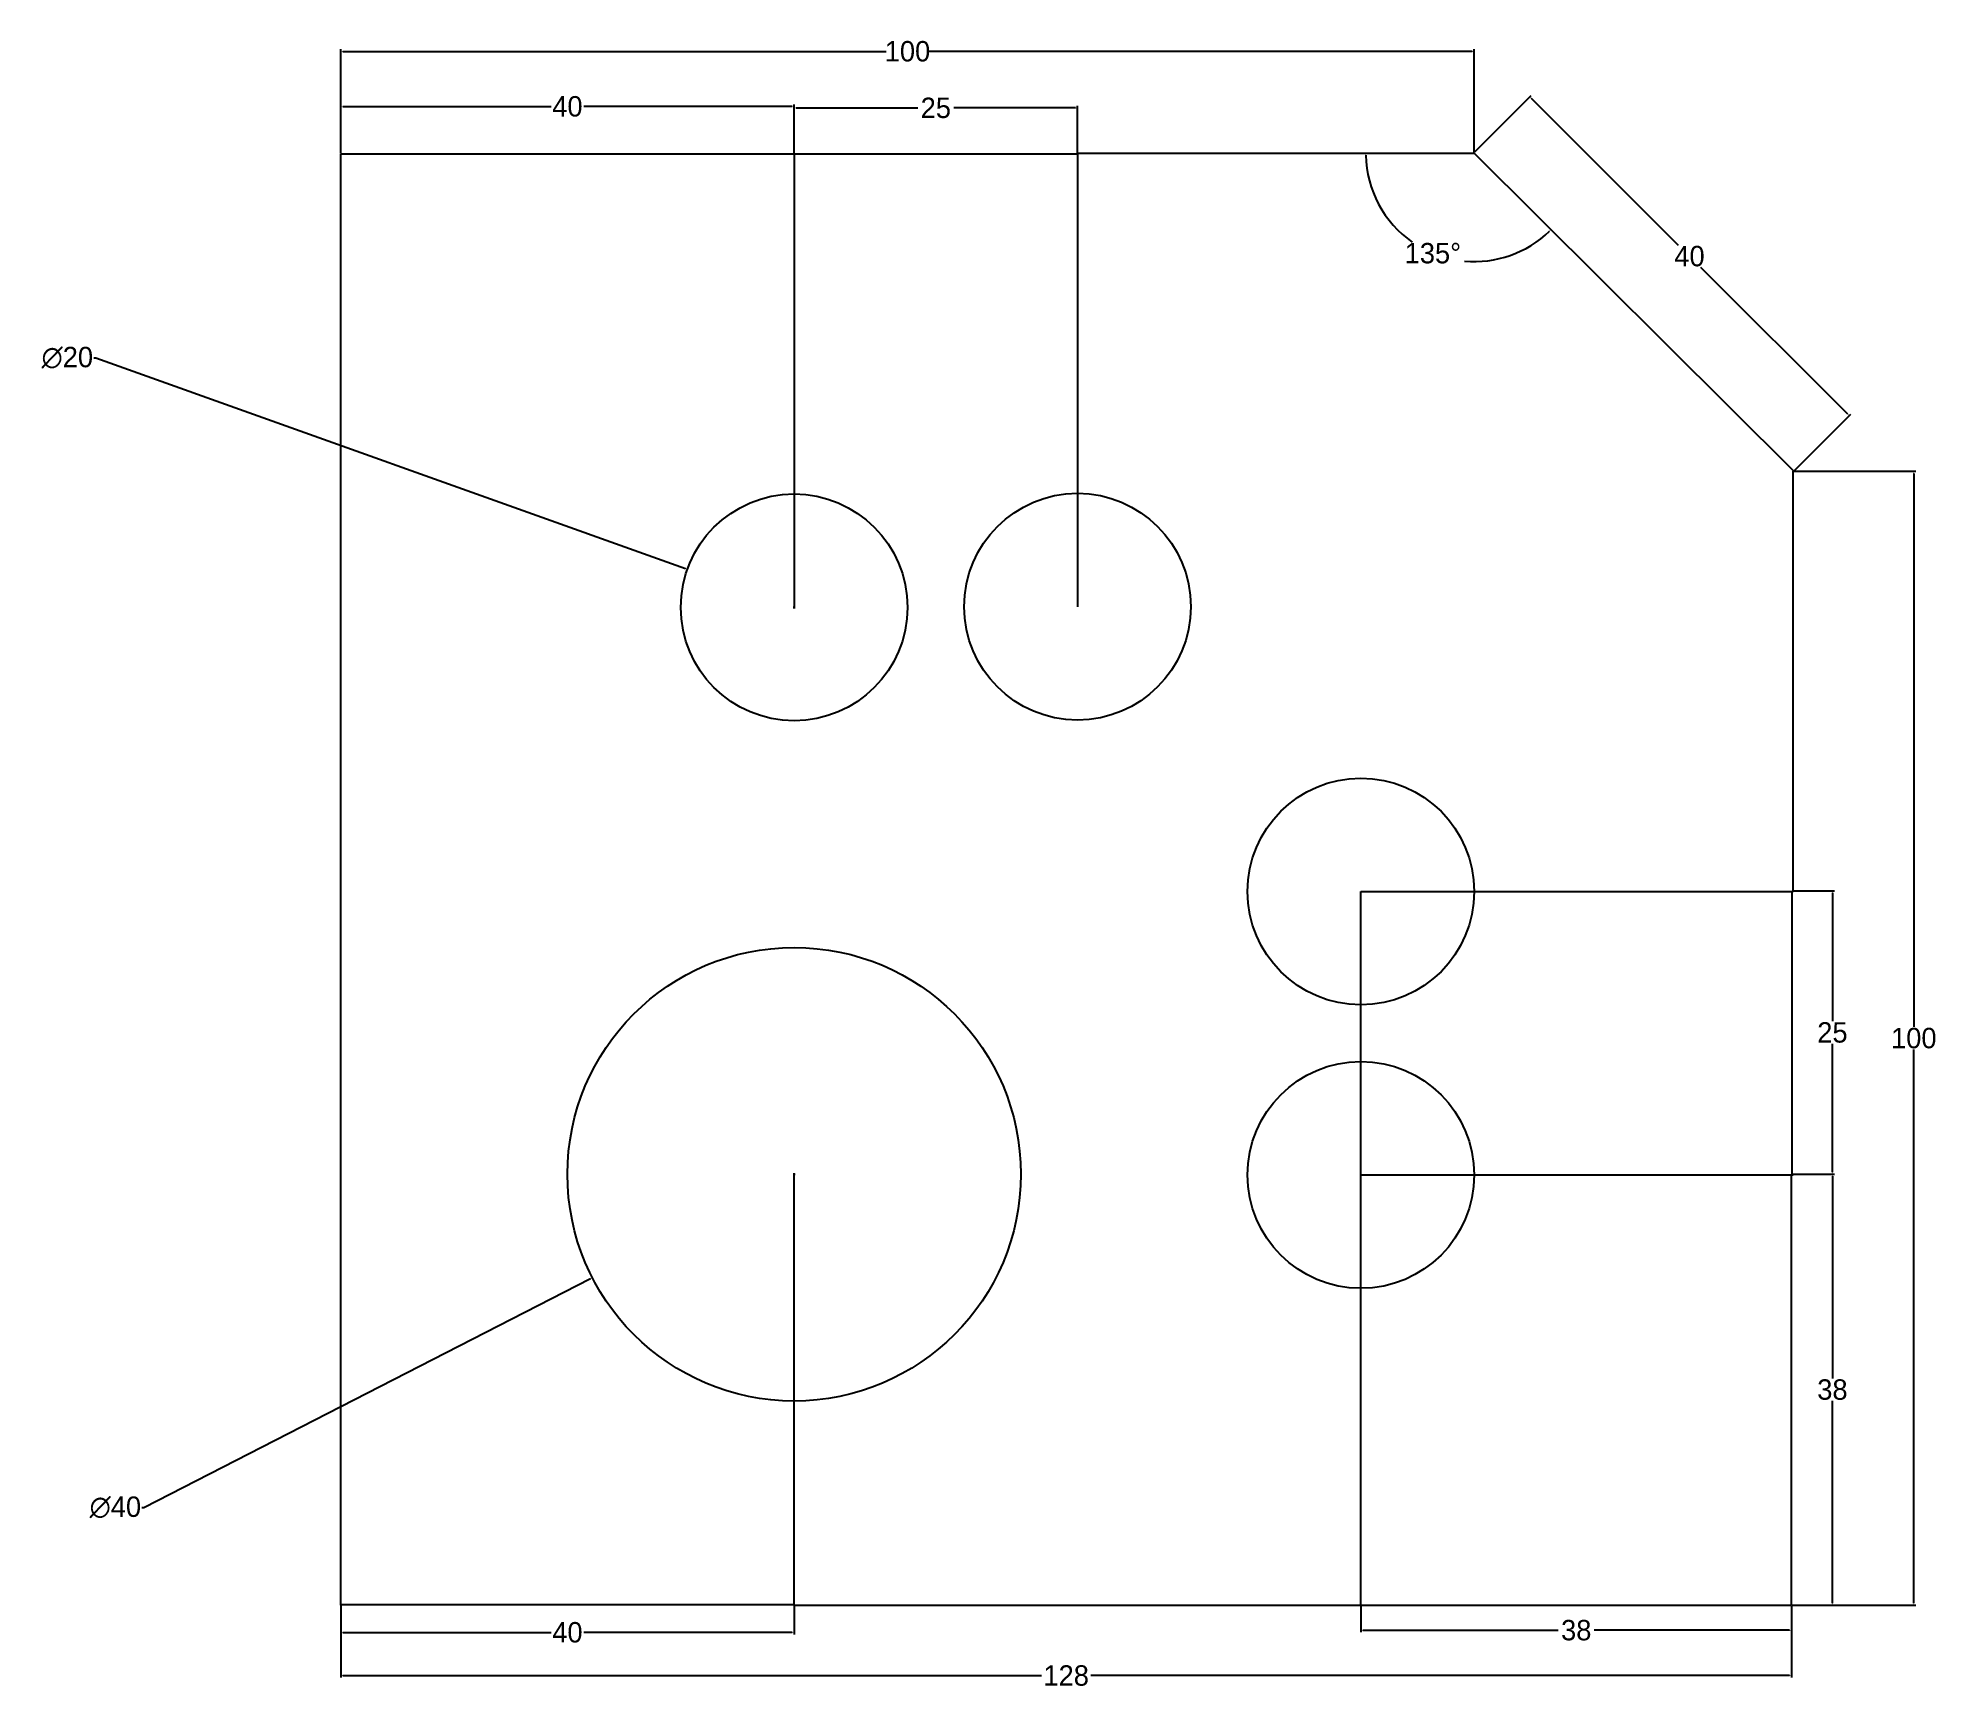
# Model space of a CAD drawing. Header units: inches. Extents: x -32 to 136, y 20 to 166.
import ezdxf

# ---------------------------------------------------------------- set-up
doc = ezdxf.new("R2010")
doc.units = ezdxf.units.IN
doc.header["$MEASUREMENT"] = 0
doc.dimstyles.get("Standard").update_dxf_attribs({"dimtxt": 1.8, "dimasz": 0.18, "dimexe": 0.18, "dimexo": 0.0625, "dimgap": 0.09, "dimtad": 0, "dimtih": 1, "dimtoh": 1, "dimdec": 0, "dimzin": 0, "dimdsep": 46, "dimtxsty": 'Standard', "dimcen": 0.09, "dimclrd": 5, "dimclre": 5, "dimclrt": 5, "dimadec": 0, "dimazin": 0, "dimtfac": 1, "dimtdec": 0, "dimtofl": 0, "dimtmove": 0, "dimatfit": 3, "dimfxl": 1, "dimtolj": 1, "dimtzin": 0, "dimarcsym": 0})

# ---------------------------------------------------------------- blocks, each defined once
blk = doc.blocks.new('*D2')
at = {"color": 5, "lineweight": -2}
for p, q in [((-5.15, 27.87), (-5.15, 25.28)), ((34.85, 27.87), (34.85, 25.28)), ((-4.97, 25.46), (13.41, 25.46)), ((34.67, 25.46), (16.29, 25.46))]:
    blk.add_line(p, q, dxfattribs=at)
at = {"color": 5}
for points in [[(-4.97, 25.49), (-4.97, 25.43), (-5.15, 25.46)], [(34.67, 25.49), (34.67, 25.43), (34.85, 25.46)]]:
    blk.add_solid(points, dxfattribs=at)
at = {"layer": 'Defpoints', "color": 0}
for p in [(-5.15, 27.93), (34.85, 27.93), (34.85, 25.46)]:
    blk.add_point(p, dxfattribs=at)
at = {"color": 5, "insert": (14.85, 25.46), "char_height": 1.8, "attachment_point": 5}
blk.add_mtext('\\A1;40', dxfattribs=at)
blk = doc.blocks.new('*D3')
at = {"color": 5, "lineweight": -2}
for p, q in [((84.85, 27.81), (84.85, 25.47)), ((122.85, 27.81), (122.85, 25.47)), ((85.03, 25.65), (102.26, 25.65)), ((122.67, 25.65), (105.44, 25.65))]:
    blk.add_line(p, q, dxfattribs=at)
at = {"color": 5}
for points in [[(85.03, 25.68), (85.03, 25.62), (84.85, 25.65)], [(122.67, 25.68), (122.67, 25.62), (122.85, 25.65)]]:
    blk.add_solid(points, dxfattribs=at)
at = {"layer": 'Defpoints', "color": 0}
for p in [(84.85, 27.87), (122.85, 27.87), (122.85, 25.65)]:
    blk.add_point(p, dxfattribs=at)
at = {"color": 5, "insert": (103.85, 25.65), "char_height": 1.8, "attachment_point": 5}
blk.add_mtext('\\A1;38', dxfattribs=at)
blk = doc.blocks.new('*D4')
at = {"color": 5, "lineweight": -2}
for p, q in [((-5.15, 27.81), (-5.15, 21.47)), ((122.85, 27.75), (122.85, 21.47)), ((-4.97, 21.65), (56.66, 21.65)), ((122.67, 21.65), (61.04, 21.65))]:
    blk.add_line(p, q, dxfattribs=at)
at = {"color": 5}
for points in [[(-4.97, 21.68), (-4.97, 21.62), (-5.15, 21.65)], [(122.67, 21.68), (122.67, 21.62), (122.85, 21.65)]]:
    blk.add_solid(points, dxfattribs=at)
at = {"layer": 'Defpoints', "color": 0}
for p in [(-5.15, 27.87), (122.85, 27.81), (122.85, 21.65)]:
    blk.add_point(p, dxfattribs=at)
at = {"color": 5, "insert": (58.85, 21.65), "char_height": 1.8, "attachment_point": 5}
blk.add_mtext('\\A1;128', dxfattribs=at)
blk = doc.blocks.new('*D5')
at = {"color": 5, "lineweight": -2}
for p, q in [((122.91, 65.87), (126.63, 65.87)), ((126.45, 65.69), (126.45, 47.86)), ((126.45, 28.05), (126.45, 45.88)), ((122.91, 27.87), (126.63, 27.87))]:
    blk.add_line(p, q, dxfattribs=at)
at = {"color": 5}
for points in [[(126.42, 65.69), (126.48, 65.69), (126.45, 65.87)], [(126.42, 28.05), (126.48, 28.05), (126.45, 27.87)]]:
    blk.add_solid(points, dxfattribs=at)
at = {"layer": 'Defpoints', "color": 0}
for p in [(122.85, 65.87), (126.45, 65.87), (122.85, 27.87)]:
    blk.add_point(p, dxfattribs=at)
at = {"color": 5, "insert": (126.45, 46.87), "char_height": 1.8, "attachment_point": 5}
blk.add_mtext('\\A1;38', dxfattribs=at)
blk = doc.blocks.new('*D6')
at = {"color": 5, "lineweight": -2}
for p, q in [((122.98, 90.87), (126.63, 90.87)), ((126.45, 90.69), (126.45, 79.36)), ((126.45, 66.05), (126.45, 77.38)), ((122.98, 65.87), (126.63, 65.87))]:
    blk.add_line(p, q, dxfattribs=at)
at = {"color": 5}
for points in [[(126.42, 90.69), (126.48, 90.69), (126.45, 90.87)], [(126.42, 66.05), (126.48, 66.05), (126.45, 65.87)]]:
    blk.add_solid(points, dxfattribs=at)
at = {"layer": 'Defpoints', "color": 0}
for p in [(122.91, 90.87), (126.45, 90.87), (122.91, 65.87)]:
    blk.add_point(p, dxfattribs=at)
at = {"color": 5, "insert": (126.45, 78.37), "char_height": 1.8, "attachment_point": 5}
blk.add_mtext('\\A1;25', dxfattribs=at)
blk = doc.blocks.new('*D8')
at = {"color": 5, "lineweight": -2}
for p, q in [((123.04, 127.87), (133.81, 127.87)), ((133.63, 127.69), (133.63, 78.86)), ((133.63, 28.05), (133.63, 76.88)), ((122.91, 27.87), (133.81, 27.87))]:
    blk.add_line(p, q, dxfattribs=at)
at = {"color": 5}
for points in [[(133.6, 127.69), (133.66, 127.69), (133.63, 127.87)], [(133.6, 28.05), (133.66, 28.05), (133.63, 27.87)]]:
    blk.add_solid(points, dxfattribs=at)
at = {"layer": 'Defpoints', "color": 0}
for p in [(122.98, 127.87), (133.63, 127.87), (122.85, 27.87)]:
    blk.add_point(p, dxfattribs=at)
at = {"color": 5, "insert": (133.63, 77.87), "char_height": 1.8, "attachment_point": 5}
blk.add_mtext('\\A1;100', dxfattribs=at)
blk = doc.blocks.new('*D9')
at = {"color": 5, "lineweight": -2}
for p, q in [((-5.15, 155.93), (-5.15, 160.23)), ((-4.97, 160.05), (13.41, 160.05)), ((34.67, 160.05), (16.29, 160.05)), ((34.85, 155.93), (34.85, 160.23))]:
    blk.add_line(p, q, dxfattribs=at)
at = {"color": 5}
for points in [[(-4.97, 160.08), (-4.97, 160.02), (-5.15, 160.05)], [(34.67, 160.08), (34.67, 160.02), (34.85, 160.05)]]:
    blk.add_solid(points, dxfattribs=at)
at = {"layer": 'Defpoints', "color": 0}
for p in [(34.85, 160.05), (-5.15, 155.87), (34.85, 155.87)]:
    blk.add_point(p, dxfattribs=at)
at = {"color": 5, "insert": (14.85, 160.05), "char_height": 1.8, "attachment_point": 5}
blk.add_mtext('\\A1;40', dxfattribs=at)
blk = doc.blocks.new('*D10')
at = {"color": 5, "lineweight": -2}
for p, q in [((34.85, 156), (34.85, 160.1)), ((35.03, 159.92), (45.76, 159.92)), ((59.67, 159.92), (48.94, 159.92)), ((59.85, 155.93), (59.85, 160.1))]:
    blk.add_line(p, q, dxfattribs=at)
at = {"color": 5}
for points in [[(35.03, 159.95), (35.03, 159.89), (34.85, 159.92)], [(59.67, 159.95), (59.67, 159.89), (59.85, 159.92)]]:
    blk.add_solid(points, dxfattribs=at)
at = {"layer": 'Defpoints', "color": 0}
for p in [(59.85, 159.92), (34.85, 155.93), (59.85, 155.87)]:
    blk.add_point(p, dxfattribs=at)
at = {"color": 5, "insert": (47.35, 159.92), "char_height": 1.8, "attachment_point": 5}
blk.add_mtext('\\A1;25', dxfattribs=at)
blk = doc.blocks.new('*D11')
at = {"color": 5, "lineweight": -2}
for p, q in [((-5.15, 156), (-5.15, 165.09)), ((-4.97, 164.91), (42.96, 164.91)), ((94.67, 164.91), (46.74, 164.91)), ((94.85, 156), (94.85, 165.09))]:
    blk.add_line(p, q, dxfattribs=at)
at = {"color": 5}
for points in [[(-4.97, 164.94), (-4.97, 164.88), (-5.15, 164.91)], [(94.67, 164.94), (94.67, 164.88), (94.85, 164.91)]]:
    blk.add_solid(points, dxfattribs=at)
at = {"layer": 'Defpoints', "color": 0}
for p in [(94.85, 164.91), (-5.15, 155.93), (94.85, 155.93)]:
    blk.add_point(p, dxfattribs=at)
at = {"color": 5, "insert": (44.85, 164.91), "char_height": 1.8, "attachment_point": 5}
blk.add_mtext('\\A1;100', dxfattribs=at)
blk = doc.blocks.new('*D12')
at = {"color": 5, "lineweight": -2}
for p, q in [((94.89, 156.04), (99.87, 161.03)), ((99.87, 160.77), (112.85, 147.83)), ((127.81, 132.9), (114.83, 145.85)), ((123.08, 127.92), (128.06, 132.9))]:
    blk.add_line(p, q, dxfattribs=at)
at = {"color": 5}
for points in [[(99.89, 160.8), (99.85, 160.75), (99.75, 160.9)], [(127.83, 132.93), (127.78, 132.88), (127.93, 132.78)]]:
    blk.add_solid(points, dxfattribs=at)
at = {"layer": 'Defpoints', "color": 0}
for p in [(94.85, 156), (127.93, 132.78), (123.04, 127.87)]:
    blk.add_point(p, dxfattribs=at)
at = {"color": 5, "insert": (113.84, 146.84), "char_height": 1.8, "attachment_point": 5}
blk.add_mtext('\\A1;40', dxfattribs=at)
blk = doc.blocks.new('*D13')
at = {"color": 5, "lineweight": -2}
for start, end in [(181.0791, 235.1571), (264.8512, 314.0482)]:
    blk.add_arc((94.85, 155.93), 9.56, start, end, dxfattribs=at)
at = {"color": 5}
for points in [[(85.26, 155.75), (85.32, 155.75), (85.29, 155.93)], [(101.47, 149.09), (101.52, 149.04), (101.62, 149.19)]]:
    blk.add_solid(points, dxfattribs=at)
at = {"layer": 'Defpoints', "color": 0}
for p in [(59.85, 155.93), (94.85, 155.93), (94.85, 155.93), (88.1, 149.17), (123.04, 127.87)]:
    blk.add_point(p, dxfattribs=at)
at = {"color": 5, "insert": (91.2, 147.1), "char_height": 1.8, "attachment_point": 5}
blk.add_mtext('\\A1;135°', dxfattribs=at)
blk = doc.blocks.new('*D14')
at = {"color": 5, "lineweight": -2}
for p, q in [((34.76, 65.87), (34.94, 65.87)), ((34.85, 65.78), (34.85, 65.96)), ((-22.51, 36.49), (16.89, 56.67)), ((-22.69, 36.49), (-22.51, 36.49))]:
    blk.add_line(p, q, dxfattribs=at)
at = {"color": 5}
blk.add_solid([(16.88, 56.7), (16.9, 56.64), (17.05, 56.75)], dxfattribs=at)
at = {"layer": 'Defpoints', "color": 0}
for p in [(52.65, 74.99), (17.05, 56.75)]:
    blk.add_point(p, dxfattribs=at)
at = {"color": 5, "insert": (-25.03, 36.49), "char_height": 1.8, "attachment_point": 5}
blk.add_mtext('\\A1;∅40', dxfattribs=at)
blk = doc.blocks.new('*D15')
at = {"color": 5, "lineweight": -2}
for p, q in [((-26.93, 137.89), (-26.75, 137.89)), ((-26.75, 137.89), (25.26, 119.3)), ((34.76, 115.87), (34.94, 115.87)), ((34.85, 115.78), (34.85, 115.96))]:
    blk.add_line(p, q, dxfattribs=at)
at = {"color": 5}
blk.add_solid([(25.27, 119.33), (25.25, 119.27), (25.43, 119.24)], dxfattribs=at)
at = {"layer": 'Defpoints', "color": 0}
for p in [(25.43, 119.24), (44.27, 112.51)]:
    blk.add_point(p, dxfattribs=at)
at = {"color": 5, "insert": (-29.27, 137.89), "char_height": 1.8, "attachment_point": 5}
blk.add_mtext('\\A1;∅20', dxfattribs=at)

msp = doc.modelspace()

# ---------------------------------------------------------------- linework, layer by layer
for p, q in [((-5.15, 27.87), (-5.15, 155.87)), ((-5.15, 155.87), (34.85, 155.87)), ((34.85, 155.87), (59.85, 155.87)), ((34.85, 155.87), (34.85, 115.87)), ((59.85, 155.93), (94.85, 155.93)), ((59.85, 155.93), (59.85, 115.93)), ((94.85, 155.93), (123.04, 127.87)), ((122.98, 90.87), (122.98, 127.87)), ((84.85, 65.81), (84.85, 90.81)), ((84.85, 90.81), (122.98, 90.81)), ((122.91, 65.87), (122.91, 90.87)), ((34.85, 27.87), (34.85, 65.87)), ((84.85, 27.81), (84.85, 65.81)), ((84.85, 65.81), (122.98, 65.81)), ((122.85, 27.87), (122.85, 65.87)), ((-5.15, 27.93), (34.85, 27.93)), ((34.85, 27.87), (84.85, 27.87)), ((84.85, 27.87), (122.85, 27.87))]:
    msp.add_line(p, q)
for centre, radius in [((34.85, 115.87), 10), ((59.85, 115.93), 10), ((84.85, 90.81), 10), ((34.85, 65.87), 20), ((84.85, 65.81), 10)]:
    msp.add_circle(centre, radius)

# ---------------------------------------------------------------- dimensions: what is measured, and where the dimension line sits
for base, p1, p2, picture, middle in [((94.85, 164.91), (-5.15, 155.93), (94.85, 155.93), '*D11', (44.85, 164.91)), ((34.85, 160.05), (-5.15, 155.87), (34.85, 155.87), '*D9', (14.85, 160.05)), ((59.85, 159.92), (34.85, 155.93), (59.85, 155.87), '*D10', (47.35, 159.92)), ((34.85, 25.46), (-5.15, 27.93), (34.85, 27.93), '*D2', (14.85, 25.46)), ((122.85, 21.65), (-5.15, 27.87), (122.85, 27.81), '*D4', (58.85, 21.65)), ((122.85, 25.65), (84.85, 27.87), (122.85, 27.87), '*D3', (103.85, 25.65))]:
    dim = msp.add_linear_dim(base=base, p1=p1, p2=p2, dimstyle='Standard')
    dim.commit()
    dim.dimension.update_dxf_attribs({"geometry": picture, "text_midpoint": middle})
dim = msp.add_aligned_dim(p1=(94.85, 156), p2=(123.04, 127.87), distance=6.93, dimstyle='Standard')
dim.commit()
dim.dimension.update_dxf_attribs({"geometry": '*D12', "text_midpoint": (113.84, 146.84)})
dim = msp.add_angular_dim_2l(base=(88.1, 149.17), line1=((94.85, 155.93), (123.04, 127.87)), line2=((59.85, 155.93), (94.85, 155.93)), dimstyle='Standard')
dim.commit()
dim.dimension.update_dxf_attribs({"geometry": '*D13', "text_midpoint": (91.2, 147.1)})
for p1, p2, picture, middle in [((44.27, 112.51), (25.43, 119.24), '*D15', (-29.27, 137.89)), ((52.65, 74.99), (17.05, 56.75), '*D14', (-25.03, 36.49))]:
    dim = msp.add_diameter_dim_2p(p1=p1, p2=p2, dimstyle='Standard')
    dim.commit()
    dim.dimension.update_dxf_attribs({"geometry": picture, "text_midpoint": middle, "dimtype": 163})
for base, p1, p2, picture, middle in [((133.63, 127.87), (122.85, 27.87), (122.98, 127.87), '*D8', (133.63, 77.87)), ((126.45, 90.87), (122.91, 65.87), (122.91, 90.87), '*D6', (126.45, 78.37)), ((126.45, 65.87), (122.85, 27.87), (122.85, 65.87), '*D5', (126.45, 46.87))]:
    dim = msp.add_linear_dim(base=base, p1=p1, p2=p2, angle=90, dimstyle='Standard')
    dim.commit()
    dim.dimension.update_dxf_attribs({"geometry": picture, "text_midpoint": middle})

doc.saveas('drawing.dxf')
